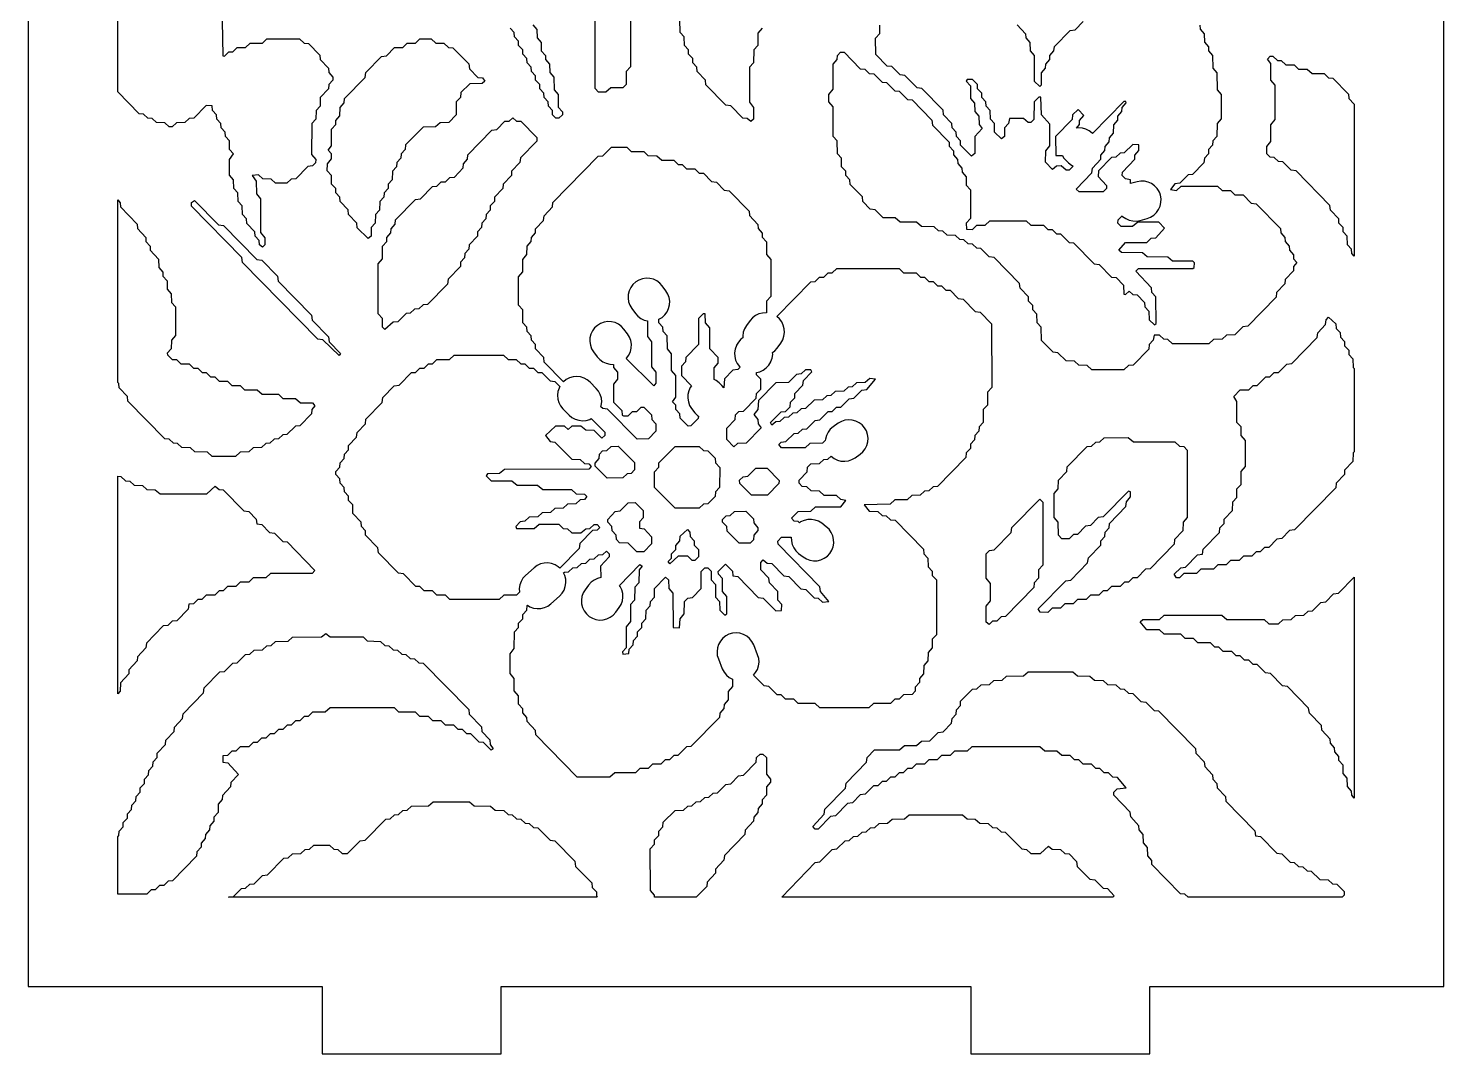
# Model space of a CAD drawing. Header units: millimetres. Extents: x 2 to 65, y 2 to 128.
# Drawn here: x 2 to 65.3, y 2 to 47.9 of the extents above; entities that cross this region are included whole.
import ezdxf

# ---------------------------------------------------------------- set-up
doc = ezdxf.new("R2010")
doc.units = ezdxf.units.MM
doc.layers.add('CUT', color=1, linetype='Continuous')

msp = doc.modelspace()

# ---------------------------------------------------------------- linework, layer by layer
at = {"layer": 'CUT'}
for points in [[(44.134, 2), (52.134, 2), (52.134, 5), (65.2679, 5), (65.2679, 125), (52.134, 125), (52.134, 128), (44.134, 128), (44.134, 125), (23.134, 125), (23.134, 128), (15.134, 128), (15.134, 125), (2, 125), (2, 5), (15.134, 5), (15.134, 2), (23.134, 2), (23.134, 5), (44.134, 5)], [(17.1859, 38.4547), (16.7045, 38.942), (16.6891, 39.1439), (16.3171, 39.5349), (16.2936, 39.7491), (15.9371, 40.1165), (15.9291, 40.307), (15.7471, 40.5042), (15.7391, 40.6948), (15.5571, 40.8919), (15.5491, 41.2763), (15.3646, 41.4867), (15.3672, 41.806), (15.5546, 42.0309), (15.5491, 42.2456), (15.4046, 42.4152), (15.5546, 42.6124), (15.5571, 43.3569), (15.7391, 43.554), (15.7471, 43.7446), (15.9291, 43.9418), (15.9371, 44.3262), (16.1191, 44.5233), (16.1345, 44.7252), (17.0535, 45.6629), (17.0845, 45.8884), (17.7865, 46.6046), (18.0083, 46.6371), (18.3679, 47.0001), (18.7443, 47.0086), (18.9379, 47.194), (19.3143, 47.2024), (19.5079, 47.3878), (20.0074, 47.3906), (20.2145, 47.2024), (20.5774, 47.1967), (20.7845, 47.0086), (20.9824, 46.9923), (21.6843, 46.2761), (21.7153, 46.0506), (22.0905, 45.6678), (22.3009, 45.6431), (22.4117, 45.5037), (22.2873, 45.3881), (21.7344, 45.3824), (21.3353, 44.9833), (21.3118, 44.7691), (21.1298, 44.572), (21.1218, 43.9937), (20.7924, 43.6539), (20.4045, 43.6376), (20.1974, 43.4495), (19.6445, 43.4438), (18.8654, 42.657), (18.8418, 42.4428), (18.6599, 42.2456), (18.6518, 42.0551), (18.4699, 41.8579), (18.4619, 41.6673), (18.2799, 41.4702), (18.2719, 41.0858), (18.0899, 40.8886), (18.0819, 40.698), (17.8999, 40.5009), (17.8919, 40.3103), (17.7099, 40.1132), (17.7019, 39.7287), (17.5199, 39.5316), (17.5119, 39.1471), (17.3299, 38.95), (17.3219, 38.5656)], [(59.3816, 45.8397), (59.9196, 45.837), (60.1132, 45.6515), (60.311, 45.6353), (61.013, 44.919), (61.0285, 44.7172), (61.2679, 44.4655), (61.2679, 37.6685), (61.1556, 37.7901), (61.1476, 37.9807), (60.9656, 38.1778), (60.9576, 38.5623), (60.7756, 38.7594), (60.7676, 38.95), (60.5857, 39.1471), (60.5776, 39.3377), (60.2057, 39.7287), (60.1821, 39.9429), (58.667, 41.4889), (58.4566, 41.5136), (58.073, 41.8929), (57.8866, 41.9013), (57.6931, 42.0867), (57.5066, 42.0952), (57.3558, 42.2489), (57.3558, 42.5814), (57.5432, 42.8063), (57.5458, 43.5508), (57.7332, 43.7756), (57.7332, 45.3197), (57.5458, 45.5446), (57.5432, 46.289), (57.3932, 46.4863), (57.5066, 46.6124), (57.6261, 46.6151), (57.8332, 46.427), (58.0061, 46.4213), (58.2132, 46.2331), (58.5897, 46.2247), (58.7832, 46.0393), (59.1596, 46.0308)], [(17.829, 34.8789), (17.6445, 35.0893), (17.6445, 37.334), (17.829, 37.5443), (17.8371, 38.1226), (18.019, 38.3198), (18.0271, 38.5104), (18.209, 38.7075), (18.2171, 38.8981), (18.399, 39.0952), (18.4145, 39.2971), (19.3064, 40.2072), (19.5283, 40.2397), (20.0664, 40.7888), (20.2643, 40.805), (20.4578, 40.9904), (20.6443, 40.9989), (20.8378, 41.1843), (21.0482, 41.209), (21.4389, 41.6154), (21.447, 41.806), (21.6289, 42.0031), (21.6444, 42.205), (22.7263, 43.309), (22.9482, 43.3415), (23.3077, 43.7045), (23.4942, 43.7129), (23.6593, 43.8582), (23.8244, 43.7129), (24.0108, 43.7045), (24.7242, 42.9804), (24.7242, 42.8192), (23.9952, 42.0754), (23.9717, 41.8612), (23.5997, 41.4702), (23.5917, 41.2796), (23.2197, 40.8886), (23.2117, 40.698), (22.8397, 40.307), (22.8317, 40.1165), (22.6498, 39.9193), (22.6417, 39.7287), (22.4598, 39.5316), (22.4517, 39.341), (22.2698, 39.1439), (22.2617, 38.9533), (22.0798, 38.7561), (22.0717, 38.5656), (21.6998, 38.1746), (21.6917, 37.984), (21.5098, 37.7868), (21.5018, 37.5963), (21.3198, 37.3991), (21.3118, 37.2085), (20.7653, 36.6473), (20.7344, 36.4218), (19.8424, 35.5117), (19.6445, 35.4955), (19.451, 35.3101), (19.2645, 35.3016), (19.071, 35.1162), (18.8845, 35.1077), (18.5124, 34.7362), (18.3146, 34.72), (17.9345, 34.3914), (17.8371, 34.4945)], [(33.9426, 34.0182), (33.8558, 33.9543), (33.7436, 33.8311), (33.6575, 33.6884), (33.649, 33.6706), (33.5924, 33.5139), (33.5675, 33.3491), (33.5752, 33.1827), (33.6152, 33.0209), (33.6861, 32.8701), (33.7849, 32.736), (33.8144, 32.7091), (33.7119, 32.6038), (33.4901, 32.5713), (33.1149, 32.1885), (33.0914, 31.7804), (33.0865, 31.7747), (32.9986, 31.8893), (32.8847, 32.0109), (32.7492, 32.1079), (32.651, 32.1524), (32.654, 32.6813), (32.8385, 32.8917), (32.8385, 33.1342), (32.4666, 33.5252), (32.464, 34.4635), (32.2766, 34.6883), (32.2543, 35.0941), (32.1602, 35.0915), (31.9594, 34.8789), (31.9514, 33.719), (31.3895, 33.1342), (31.3814, 32.9436), (31.1995, 32.7465), (31.194, 32.3378), (31.6408, 31.8701), (31.5881, 31.7967), (31.5194, 31.6449), (31.4816, 31.4826), (31.4761, 31.3161), (31.5033, 31.1517), (31.562, 30.9957), (31.65, 30.8542), (31.7976, 30.6619), (31.9115, 30.5403), (31.9516, 30.5116), (31.944, 30.4121), (31.622, 30.0836), (31.491, 30.0731), (31.1366, 30.4234), (31.1286, 30.614), (30.9466, 30.8111), (30.9386, 31.0017), (30.7967, 31.158), (30.944, 31.3685), (30.944, 32.331), (30.7566, 32.5559), (30.754, 33.3003), (30.5667, 33.5252), (30.5586, 34.1035), (30.3767, 34.3006), (30.3686, 34.4912), (30.1867, 34.6883), (30.1834, 34.8448), (30.1851, 34.8455), (30.3281, 34.9311), (30.4516, 35.043), (30.5508, 35.1768), (30.6221, 35.3274), (30.6626, 35.4891), (30.6708, 35.6555), (30.6464, 35.8203), (30.5903, 35.9772), (30.5046, 36.1202), (30.3403, 36.3418), (30.2285, 36.4653), (30.0946, 36.5645), (29.944, 36.6358), (29.7824, 36.6763), (29.616, 36.6845), (29.4511, 36.6601), (29.2942, 36.604), (29.1513, 36.5183), (29.0278, 36.4065), (28.9285, 36.2726), (28.8573, 36.122), (28.8167, 35.9604), (28.8085, 35.794), (28.833, 35.6291), (28.8891, 35.4722), (28.9747, 35.3293), (29.139, 35.1077), (29.2509, 34.9842), (29.3847, 34.8849), (29.5354, 34.8137), (29.6741, 34.7789), (29.6741, 34.0826), (29.8641, 33.8445), (29.8641, 32.7255), (30.0541, 32.4874), (30.0541, 31.9875), (29.9541, 31.8712), (28.7182, 33.0893), (28.7455, 33.1145), (28.8437, 33.2491), (28.9137, 33.4003), (28.9529, 33.5623), (28.9597, 33.7288), (28.9339, 33.8934), (28.8765, 34.0498), (28.7897, 34.192), (28.6262, 34.4088), (28.5133, 34.5314), (28.3786, 34.6295), (28.2274, 34.6995), (28.0655, 34.7387), (27.899, 34.7455), (27.7344, 34.7197), (27.5779, 34.6623), (27.4357, 34.5755), (27.3132, 34.4626), (27.215, 34.328), (27.145, 34.1768), (27.1058, 34.0148), (27.099, 33.8483), (27.1248, 33.6837), (27.1822, 33.5273), (27.269, 33.385), (27.4325, 33.1683), (27.5454, 33.0457), (27.6801, 32.9476), (27.8313, 32.8775), (27.9932, 32.8384), (28.1539, 32.8318), (28.1596, 32.6978), (28.3441, 32.4874), (28.3415, 32.1682), (28.1541, 31.9433), (28.1596, 31.1469), (28.5241, 30.7672), (28.5397, 30.565), (28.6026, 30.5247), (28.814, 30.5304), (29.0076, 30.7158), (29.194, 30.7242), (29.3875, 30.9097), (29.5206, 30.9097), (29.8541, 30.5733), (29.8695, 30.3715), (30.0515, 30.1743), (30.0515, 29.8418), (29.7221, 29.502), (29.2111, 29.4915), (27.888, 30.8265), (27.6776, 30.8513), (27.595, 30.9304), (27.6126, 30.9864), (27.6306, 31.152), (27.6159, 31.318), (27.5691, 31.4779), (27.4921, 31.6257), (27.3877, 31.7555), (27.1149, 32.0339), (26.9872, 32.1409), (26.841, 32.2209), (26.682, 32.2709), (26.5164, 32.2889), (26.3504, 32.2742), (26.1905, 32.2274), (26.0427, 32.1504), (25.9241, 32.055), (25.0642, 32.9323), (25.0488, 33.1342), (24.6768, 33.5252), (24.6688, 33.7158), (24.4869, 33.9129), (24.4788, 34.1035), (24.2969, 34.3006), (24.2888, 34.4912), (24.1069, 34.6883), (24.0988, 35.2666), (23.9143, 35.477), (23.9143, 36.7524), (24.0988, 36.9628), (24.1043, 37.5278), (24.2888, 37.7382), (24.2969, 38.1226), (24.4788, 38.3198), (24.4869, 38.5104), (24.6688, 38.7075), (24.6768, 38.8981), (25.0333, 39.2655), (25.0568, 39.4797), (25.4288, 39.8707), (25.4442, 40.0725), (27.4762, 42.1458), (27.6741, 42.162), (28.0711, 42.544), (28.7607, 42.5413), (28.9542, 42.3559), (29.5206, 42.3475), (29.6902, 42.1783), (30.0906, 42.1536), (30.3126, 41.9625), (30.8506, 41.9597), (31.0441, 41.7743), (31.2306, 41.7659), (31.4241, 41.5805), (31.8006, 41.572), (31.9941, 41.3866), (32.1805, 41.3781), (32.5401, 41.0152), (32.762, 40.9827), (33.1101, 40.6274), (33.3319, 40.5949), (34.2239, 39.6848), (34.2394, 39.483), (34.6113, 39.0919), (34.6194, 38.9014), (34.8013, 38.7042), (34.8094, 38.5136), (34.9913, 38.3165), (34.9993, 37.7382), (35.1839, 37.5278), (35.1839, 35.8647), (34.9993, 35.6544), (34.9956, 35.1359), (34.9859, 35.1372), (34.8195, 35.1278), (34.6582, 35.0861), (34.5081, 35.0137), (34.375, 34.9135), (34.2641, 34.7892), (34.1007, 34.5654), (34.0161, 34.4218), (33.9612, 34.2645), (33.938, 34.0995)], [(10.9012, 32.0728), (11.0948, 31.8874), (11.4712, 31.879), (11.6648, 31.6935), (12.2312, 31.6851), (12.4531, 31.494), (13.1812, 31.4912), (13.3747, 31.3058), (13.9411, 31.2974), (14.1631, 31.1062), (14.7011, 31.1035), (14.8146, 30.9774), (14.67, 30.8078), (14.662, 30.6173), (14.1426, 30.0836), (13.9447, 30.0674), (13.5612, 29.6881), (13.3747, 29.6796), (13.1812, 29.4942), (12.9947, 29.4858), (12.8012, 29.3004), (12.6147, 29.2919), (12.4212, 29.1065), (12.0448, 29.098), (11.8512, 28.9126), (11.4748, 28.9042), (11.2677, 28.7161), (10.2117, 28.7161), (10.0046, 28.9042), (9.4382, 28.9126), (9.2447, 29.098), (8.8682, 29.1065), (8.6747, 29.2919), (8.4882, 29.3004), (8.2947, 29.4858), (8.1083, 29.4942), (6.4449, 31.1876), (6.4294, 31.3894), (6.0575, 31.7804), (6.0494, 31.971), (6, 32.0246), (6, 40.1829), (6.1123, 40.0613), (6.1203, 39.8707), (6.8648, 39.1032), (6.8803, 38.9014), (7.2522, 38.5104), (7.2603, 38.3198), (7.4422, 38.1226), (7.4503, 37.9321), (7.8222, 37.5411), (7.8302, 37.1566), (8.0122, 36.9595), (8.0202, 36.7689), (8.2022, 36.5718), (8.2102, 36.1873), (8.3922, 35.9902), (8.4002, 35.6057), (8.5822, 35.4086), (8.5848, 34.12), (8.4002, 33.9096), (8.3922, 33.5252), (8.2102, 33.328), (8.2258, 33.2558), (8.4349, 33.0506), (8.6213, 33.0421), (8.8149, 32.8567), (9.1913, 32.8483), (9.3849, 32.6629), (9.5713, 32.6544), (9.7648, 32.469), (9.9513, 32.4605), (10.1448, 32.2751), (10.3313, 32.2667), (10.5248, 32.0813)], [(10.5008, 39.0765), (10.7227, 39.044), (12.2108, 37.5257), (12.4326, 37.4932), (13.1346, 36.7769), (13.1656, 36.5514), (14.6546, 35.0321), (14.6855, 34.8067), (15.4145, 34.0628), (15.4455, 33.8374), (15.9519, 33.3169), (15.8945, 33.2282), (15.1584, 33.9283), (14.9366, 33.9608), (11.5747, 37.3911), (11.5437, 37.6166), (9.2948, 39.9113), (9.2948, 40.0725), (9.4348, 40.1643)], [(32.9094, 21.8416), (33.1339, 21.6128), (33.224, 21.6755), (33.224, 22.4441), (33.0366, 22.669), (33.0285, 23.2473), (32.8466, 23.4444), (32.844, 23.5698), (33.159, 23.8905), (33.4714, 23.5831), (33.4935, 23.3713), (33.7119, 23.3413), (34.63, 22.4045), (34.8519, 22.372), (35.414, 21.8066), (35.6744, 21.8204), (35.6884, 22.0841), (35.5065, 22.2812), (35.4984, 22.6657), (35.1265, 23.0567), (35.1029, 23.2709), (34.7465, 23.6383), (34.7465, 23.9708), (34.8554, 24.0816), (35.034, 23.9391), (35.2319, 23.9229), (35.77, 23.3738), (35.9919, 23.3413), (36.53, 22.7922), (36.7518, 22.7597), (37.1239, 22.3882), (37.3104, 22.3798), (37.5039, 22.1944), (37.7781, 22.2287), (37.4064, 22.669), (37.3829, 22.8831), (35.5139, 24.7902), (35.5039, 24.9269), (35.6709, 25.0966), (36.1025, 25.0966), (36.1082, 24.9357), (36.1464, 24.7735), (36.2155, 24.6219), (36.3128, 24.4866), (36.4347, 24.373), (36.6397, 24.2164), (36.7814, 24.1287), (36.9375, 24.0703), (37.1019, 24.0436), (37.2685, 24.0494), (37.4307, 24.0876), (37.5823, 24.1567), (37.7175, 24.254), (37.8312, 24.3759), (37.9188, 24.5176), (37.9772, 24.6737), (38.004, 24.8381), (37.9982, 25.0047), (37.96, 25.1669), (37.8909, 25.3185), (37.7935, 25.4537), (37.6716, 25.5674), (37.4666, 25.724), (37.3249, 25.8116), (37.1688, 25.87), (37.0044, 25.8968), (36.8379, 25.891), (36.6757, 25.8528), (36.524, 25.7837), (36.4723, 25.7464), (36.4138, 25.8024), (36.2273, 25.8109), (36.1165, 25.9502), (36.4173, 26.257), (36.9837, 26.2654), (37.1908, 26.4536), (38.3137, 26.4593), (38.5381, 26.7374), (38.3173, 26.7802), (38.1237, 26.9656), (37.5708, 26.9713), (37.3637, 27.1594), (36.9873, 27.1679), (36.7937, 27.3533), (36.5959, 27.3695), (36.4565, 27.5155), (36.4565, 27.6541), (36.8129, 28.0215), (36.8364, 28.2357), (36.9759, 28.3817), (37.3637, 28.3979), (37.5573, 28.5833), (37.7437, 28.5918), (37.8853, 28.7274), (37.8855, 28.7272), (38.0173, 28.6252), (38.1665, 28.551), (38.3273, 28.5073), (38.4935, 28.4958), (38.6588, 28.517), (38.8168, 28.57), (38.9614, 28.6527), (39.1834, 28.8106), (39.3091, 28.92), (39.411, 29.0519), (39.4852, 29.201), (39.5289, 29.3618), (39.5404, 29.5281), (39.5192, 29.6934), (39.4663, 29.8513), (39.3835, 29.9959), (39.274, 30.1216), (39.1422, 30.2235), (38.993, 30.2978), (38.8322, 30.3415), (38.666, 30.353), (38.5007, 30.3318), (38.3427, 30.2788), (38.1981, 30.196), (37.9761, 30.0381), (37.8505, 29.9287), (37.7486, 29.7969), (37.6743, 29.6477), (37.6306, 29.4869), (37.626, 29.4208), (37.5004, 29.3004), (36.9339, 29.2919), (36.7268, 29.1038), (35.6709, 29.1038), (35.5465, 29.2459), (35.6573, 29.3588), (35.8677, 29.3835), (36.2273, 29.7465), (36.4138, 29.7549), (36.6073, 29.9403), (36.7937, 29.9488), (37.1658, 30.3203), (37.3877, 30.3528), (37.7473, 30.7158), (37.9337, 30.7242), (38.1273, 30.9097), (38.3137, 30.9181), (38.6858, 31.2896), (38.9076, 31.3221), (39.2558, 31.6773), (39.4776, 31.7098), (39.868, 32.1655), (39.6222, 32.2055), (39.4003, 32.0144), (39.0239, 32.006), (38.8303, 31.8206), (38.6439, 31.8121), (38.4503, 31.6267), (38.0739, 31.6182), (37.8804, 31.4328), (37.6939, 31.4244), (37.5004, 31.239), (37.1239, 31.2305), (36.7404, 30.8513), (36.5539, 30.8428), (36.3604, 30.6574), (36.174, 30.6489), (35.9804, 30.4635), (35.794, 30.4551), (35.6004, 30.2697), (35.414, 30.2612), (35.2353, 30.1187), (35.1739, 30.2264), (35.6459, 30.708), (35.8438, 30.7242), (36.0529, 30.9295), (36.0765, 31.1436), (36.2584, 31.3408), (36.2665, 31.5314), (36.6229, 31.8988), (36.6464, 32.1129), (37.0185, 32.5042), (36.9834, 32.5877), (36.7439, 32.5875), (36.5504, 32.4021), (36.34, 32.3774), (35.9804, 32.0144), (35.414, 32.006), (34.6349, 31.2192), (34.6113, 30.8111), (34.4246, 30.5897), (34.6113, 30.3682), (34.6194, 30.1776), (34.7613, 29.9948), (34.0919, 29.3081), (33.704, 29.2919), (33.539, 29.1466), (33.224, 29.4673), (33.2266, 29.9805), (33.5985, 30.3715), (33.614, 30.5733), (33.7574, 30.7158), (33.9678, 30.7405), (34.533, 31.3172), (34.5565, 31.5314), (34.7385, 31.7285), (34.7385, 32.1649), (34.5565, 32.362), (34.5521, 32.4672), (34.7005, 32.5039), (34.8513, 32.5747), (34.9854, 32.6736), (35.0977, 32.7967), (35.1837, 32.9394), (35.1922, 32.9573), (35.2488, 33.114), (35.2737, 33.2787), (35.2696, 33.3685), (35.3628, 33.4387), (35.4738, 33.563), (35.6371, 33.7868), (35.7217, 33.9304), (35.7766, 34.0877), (35.7999, 34.2527), (35.7904, 34.419), (35.7487, 34.5804), (35.6763, 34.7305), (35.5761, 34.8635), (35.4566, 34.9702), (36.9759, 36.5239), (37.1737, 36.5401), (37.3673, 36.7255), (37.5537, 36.7339), (37.7473, 36.9193), (37.9337, 36.9278), (38.1408, 37.1159), (40.9203, 37.1132), (41.1138, 36.9278), (41.6802, 36.9193), (41.8738, 36.7339), (42.0602, 36.7255), (42.2538, 36.5401), (42.4402, 36.5316), (42.6337, 36.3462), (42.8202, 36.3378), (43.0137, 36.1524), (43.2002, 36.1439), (43.5598, 35.7809), (43.7816, 35.7484), (44.3197, 35.1993), (44.5416, 35.1668), (45.0536, 34.6444), (45.0636, 31.7937), (44.879, 31.5833), (44.871, 31.005), (44.689, 30.8078), (44.681, 30.2295), (44.499, 30.0324), (44.491, 29.8418), (44.309, 29.6447), (44.301, 29.4541), (44.119, 29.257), (44.111, 29.0664), (43.929, 28.8692), (43.9136, 28.6674), (42.6416, 27.3695), (42.4438, 27.3533), (42.2502, 27.1679), (42.0638, 27.1594), (41.8702, 26.974), (41.4938, 26.9656), (41.2867, 26.7774), (40.7338, 26.7717), (40.5267, 26.5836), (39.3695, 26.5435), (39.5938, 26.2654), (39.9703, 26.257), (40.1638, 26.0716), (40.3503, 26.0631), (40.5438, 25.8777), (40.7417, 25.8615), (42.0137, 24.5636), (42.0291, 24.3618), (42.2111, 24.1646), (42.2191, 23.7802), (42.4011, 23.5831), (42.4091, 23.3925), (42.5911, 23.1953), (42.5911, 20.7303), (42.4091, 20.5332), (42.4011, 20.1488), (42.2191, 19.9516), (42.2111, 19.5672), (42.0291, 19.37), (42.0211, 18.9856), (41.8391, 18.7885), (41.8311, 18.5979), (41.6491, 18.4007), (41.6411, 18.2102), (41.5017, 18.0642), (41.1138, 18.048), (40.9203, 17.8626), (40.7338, 17.8541), (40.5403, 17.6687), (39.7838, 17.6602), (39.5767, 17.4721), (37.3808, 17.4721), (37.1737, 17.6602), (36.4173, 17.6687), (36.2238, 17.8541), (35.8473, 17.8626), (35.6538, 18.048), (35.4673, 18.0564), (35.1078, 18.4194), (34.8859, 18.4519), (34.4163, 18.9311), (34.5126, 19.0453), (34.5931, 19.1912), (34.6436, 19.35), (34.6622, 19.5155), (34.6481, 19.6816), (34.6018, 19.8417), (34.4244, 20.2867), (34.3478, 20.4347), (34.2438, 20.5649), (34.1164, 20.6724), (33.9705, 20.7529), (33.8118, 20.8034), (33.6462, 20.8219), (33.4801, 20.8078), (33.32, 20.7615), (33.1721, 20.685), (33.0419, 20.581), (32.9344, 20.4536), (32.8539, 20.3077), (32.8034, 20.1489), (32.7849, 19.9833), (32.799, 19.8173), (32.8452, 19.6572), (33.0227, 19.2121), (33.0993, 19.0641), (33.2032, 18.9339), (33.3306, 18.8265), (33.4765, 18.746), (33.4771, 18.7458), (33.474, 18.4172), (33.2894, 18.2069), (33.2814, 17.8224), (33.0994, 17.6253), (33.0914, 17.4347), (32.9094, 17.2376), (32.894, 17.0357), (31.622, 15.7379), (31.4241, 15.7216), (31.0406, 15.3424), (30.8541, 15.3339), (30.6606, 15.1485), (30.4742, 15.1401), (30.2806, 14.9546), (29.9042, 14.9462), (29.7106, 14.7608), (29.3342, 14.7523), (29.1406, 14.5669), (28.2226, 14.5642), (27.9871, 14.3703), (26.5376, 14.3731), (24.6843, 16.2603), (24.6688, 16.4621), (24.2969, 16.8531), (24.2888, 17.0437), (24.1069, 17.2408), (24.0988, 17.4314), (23.9169, 17.6286), (23.9088, 18.013), (23.7243, 18.2234), (23.7188, 18.7885), (23.5343, 18.9988), (23.5343, 19.8865), (23.7243, 20.1246), (23.7269, 20.869), (23.9088, 21.0661), (23.9169, 21.2567), (24.0988, 21.4539), (24.1069, 21.6445), (24.2888, 21.8416), (24.3043, 22.0434), (24.3147, 22.054), (24.4232, 21.9881), (24.5798, 21.9311), (24.7444, 21.9057), (24.9109, 21.9129), (25.0728, 21.9525), (25.2238, 22.0228), (25.3582, 22.1213), (25.7471, 22.4697), (25.8597, 22.5925), (25.9462, 22.7349), (26.0032, 22.8915), (26.0286, 23.0562), (26.0214, 23.2227), (25.9818, 23.3845), (25.9271, 23.5019), (25.9677, 23.5429), (26.1541, 23.5514), (26.3476, 23.7368), (26.5341, 23.7452), (26.7276, 23.9307), (26.9141, 23.9391), (27.1076, 24.1245), (27.2941, 24.133), (27.4876, 24.3184), (27.6741, 24.3268), (27.8391, 24.4721), (27.9615, 24.3585), (27.9615, 24.2198), (27.5841, 23.8011), (27.5887, 23.2947), (27.4417, 23.2575), (27.2913, 23.1858), (27.1577, 23.0861), (27.0462, 22.9623), (26.8897, 22.75), (26.8044, 22.6068), (26.7488, 22.4497), (26.7248, 22.2848), (26.7335, 22.1184), (26.7744, 21.9569), (26.8461, 21.8065), (26.9458, 21.6729), (27.0696, 21.5614), (27.2127, 21.4762), (27.3698, 21.4205), (27.5347, 21.3965), (27.7011, 21.4052), (27.8626, 21.4462), (28.013, 21.5179), (28.1466, 21.6175), (28.2581, 21.7413), (28.4146, 21.9537), (28.4999, 22.0968), (28.5556, 22.2539), (28.5795, 22.4188), (28.5708, 22.5852), (28.5299, 22.7467), (28.4582, 22.8971), (28.4204, 22.9477), (29.3341, 23.88), (29.4441, 23.8045), (29.2995, 23.635), (29.2915, 23.0567), (29.1095, 22.8595), (29.1015, 22.2812), (28.9195, 22.0841), (28.9141, 21.3252), (28.7241, 21.0871), (28.7215, 20.1488), (28.5551, 19.9753), (28.5746, 19.8678), (28.8485, 19.9027), (28.8567, 20.0936), (29.0387, 20.2907), (29.0467, 20.4813), (29.2287, 20.6784), (29.2367, 20.869), (29.4187, 21.0661), (29.4267, 21.2567), (29.6086, 21.4539), (29.6167, 21.8383), (29.7986, 22.0355), (29.8067, 22.226), (29.9886, 22.4232), (29.9967, 22.8076), (30.4855, 23.3062), (30.6215, 23.1953), (30.6295, 22.8109), (30.814, 22.6005), (30.8196, 21.0659), (31.1145, 21.045), (31.1366, 21.4506), (31.324, 21.6755), (31.3266, 22.226), (31.4775, 22.3798), (31.6879, 22.4045), (32.0786, 22.8109), (32.084, 23.5698), (32.2375, 23.7368), (32.3705, 23.7368), (32.5214, 23.5831), (32.5294, 23.1986), (32.714, 22.9882), (32.7194, 22.4232), (32.9014, 22.226)], [(55.2658, 25.5217), (55.4478, 25.7188), (55.4558, 25.9094), (55.8278, 26.3004), (55.8358, 26.6848), (56.0178, 26.882), (56.0258, 27.2664), (56.2078, 27.4636), (56.2158, 28.0419), (56.4032, 28.2667), (56.4032, 29.4231), (56.2158, 29.648), (56.2078, 30.0324), (56.0258, 30.2295), (56.0232, 31.1678), (55.8832, 31.3896), (56.1767, 31.6851), (56.5531, 31.6935), (56.7466, 31.879), (56.9331, 31.8874), (57.3166, 32.2667), (57.5031, 32.2751), (57.6966, 32.4605), (57.883, 32.469), (58.2551, 32.8405), (58.477, 32.873), (59.6121, 34.0312), (59.6357, 34.2454), (59.9921, 34.6128), (60.0157, 34.827), (60.1245, 34.9379), (60.4431, 34.6444), (60.4585, 34.4426), (60.633, 34.2567), (60.6485, 34.0548), (60.8304, 33.8577), (60.8385, 33.6671), (61.0204, 33.47), (61.0285, 33.2794), (61.2104, 33.0823), (61.2185, 32.6978), (61.2679, 32.6415), (61.2679, 28.9228), (61.2185, 28.8692), (61.2104, 28.4848), (60.8385, 28.0938), (60.8304, 27.9032), (60.4585, 27.5122), (60.4431, 27.3104), (58.6011, 25.4309), (58.3793, 25.3984), (58.0311, 25.0432), (57.8093, 25.0107), (57.4497, 24.6477), (57.2633, 24.6392), (57.0697, 24.4538), (56.8833, 24.4454), (56.6897, 24.26), (56.3133, 24.2515), (56.1197, 24.0661), (55.7433, 24.0577), (55.5498, 23.8723), (55.1733, 23.8638), (54.9798, 23.6784), (54.4134, 23.6699), (54.2198, 23.4845), (53.6534, 23.4761), (53.4598, 23.2907), (53.3268, 23.2907), (53.2233, 23.4413), (53.5167, 23.7368), (53.7272, 23.7615), (54.2653, 24.3106), (54.4837, 24.3406), (54.5133, 24.5636), (55.2423, 25.3075)], [(22.6844, 27.6225), (23.6173, 27.6167), (23.8528, 27.4229), (24.7572, 27.4229), (24.9927, 27.229), (26.2772, 27.229), (26.4843, 27.0409), (26.8607, 27.0324), (26.9716, 26.9195), (26.8607, 26.7802), (26.6743, 26.7717), (26.4807, 26.5863), (26.1043, 26.5779), (25.9107, 26.3924), (25.5343, 26.384), (25.3408, 26.1986), (24.9643, 26.1901), (24.7708, 26.0047), (24.3944, 25.9963), (24.2008, 25.8109), (23.9904, 25.7861), (23.7896, 25.5734), (23.8248, 25.4898), (24.6058, 25.4843), (24.8413, 25.6781), (25.7072, 25.6781), (25.9143, 25.49), (26.1007, 25.4815), (26.2943, 25.2961), (26.6957, 25.2904), (26.9176, 25.4815), (27.1041, 25.49), (27.2976, 25.6754), (27.4307, 25.6754), (27.5415, 25.536), (27.4307, 25.4231), (27.2203, 25.3984), (26.6551, 24.8218), (26.6242, 24.5963), (25.7621, 23.7166), (25.6901, 23.7826), (25.5477, 23.8691), (25.3912, 23.9261), (25.2265, 23.9515), (25.06, 23.9443), (24.8981, 23.9047), (24.7471, 23.8344), (24.6127, 23.7359), (24.2239, 23.3875), (24.1112, 23.2647), (24.0248, 23.1223), (23.9677, 22.9657), (23.9423, 22.801), (23.9494, 22.6384), (23.8208, 22.5152), (23.2544, 22.5068), (23.0473, 22.3186), (20.8378, 22.3214), (20.6443, 22.5068), (20.2679, 22.5152), (20.0743, 22.7006), (19.6979, 22.7091), (19.5043, 22.8945), (19.3179, 22.903), (18.7683, 23.4598), (18.5465, 23.4923), (17.6545, 24.4024), (17.6235, 24.6279), (17.0771, 25.1892), (17.0691, 25.3797), (16.8871, 25.5769), (16.8791, 25.7675), (16.5071, 26.1585), (16.4991, 26.5429), (16.3171, 26.74), (16.3091, 26.9306), (16.1271, 27.1278), (16.1191, 27.3183), (15.9371, 27.5155), (15.9291, 27.7061), (15.7471, 27.9032), (15.7471, 28.0419), (15.9291, 28.239), (15.9371, 28.4296), (16.1191, 28.6267), (16.1271, 28.8173), (16.3091, 29.0145), (16.3171, 29.205), (16.6736, 29.5724), (16.6971, 29.7866), (17.0691, 30.1776), (17.0845, 30.3795), (17.8135, 31.1233), (17.8445, 31.3488), (18.3565, 31.8712), (18.5783, 31.9037), (19.1279, 32.4605), (19.3143, 32.469), (19.5079, 32.6544), (19.6943, 32.6629), (19.8879, 32.8483), (20.0743, 32.8567), (20.2679, 33.0421), (20.8343, 33.0506), (21.0414, 33.2387), (23.2373, 33.2387), (23.4444, 33.0506), (23.8073, 33.0449), (24.0144, 32.8567), (24.2008, 32.8483), (24.3944, 32.6629), (24.5808, 32.6544), (24.7743, 32.469), (24.9608, 32.4605), (25.3204, 32.0975), (25.5422, 32.065), (25.7629, 31.8398), (25.7259, 31.7721), (25.6759, 31.6131), (25.6579, 31.4475), (25.6725, 31.2815), (25.7193, 31.1216), (25.7964, 30.9738), (25.9008, 30.844), (26.1735, 30.5656), (26.3013, 30.4586), (26.4474, 30.3786), (26.6064, 30.3286), (26.772, 30.3106), (26.938, 30.3253), (27.0979, 30.3721), (27.1664, 30.4078), (27.7641, 29.7979), (27.7715, 29.648), (27.6356, 29.5371), (27.2941, 29.8735), (26.9176, 29.8819), (26.6957, 30.0731), (26.2943, 30.0674), (26.1292, 29.9221), (25.9641, 30.0674), (25.5627, 30.0731), (25.1197, 29.6447), (25.3204, 29.3835), (25.5422, 29.351), (26.2943, 28.5918), (26.6707, 28.5833), (26.8643, 28.3979), (27.0622, 28.3817), (27.1641, 28.2633), (27.0507, 28.1372), (23.2828, 28.1345), (23.0608, 27.9433), (22.5228, 27.9406), (22.4597, 27.8515)], [(29.1041, 28.1103), (28.9506, 27.9433), (28.7642, 27.9349), (28.5707, 27.7495), (27.8812, 27.7467), (27.3442, 28.2797), (27.3342, 28.4164), (27.5187, 28.6267), (27.5268, 28.8173), (27.6662, 28.9633), (27.864, 28.9795), (28.0576, 29.1649), (28.3671, 29.1676), (29.0941, 28.4409)], [(32.704, 28.6347), (32.7194, 28.4329), (32.904, 28.2225), (32.9014, 27.3216), (32.7194, 27.1245), (32.704, 26.9226), (32.382, 26.5941), (32.1841, 26.5779), (31.9905, 26.3924), (30.9075, 26.3924), (29.9967, 27.3216), (29.9941, 28.0286), (30.1786, 28.239), (30.1867, 28.4296), (30.9075, 29.1649), (31.9905, 29.1649), (32.1841, 28.9795), (32.382, 28.9633)], [(50.128, 25.1372), (50.136, 25.3278), (50.318, 25.525), (50.326, 25.7155), (51.0624, 26.4707), (51.086, 26.6848), (51.2734, 26.9097), (51.2677, 27.1249), (51.1833, 27.1594), (50.0514, 26.0125), (49.8295, 25.98), (49.4814, 25.6248), (49.2596, 25.5923), (48.9, 25.2293), (48.7135, 25.2208), (48.52, 25.0354), (48.1969, 25.0354), (48.0461, 25.1892), (48.038, 25.7675), (47.8535, 25.9778), (47.8535, 27.0593), (48.038, 27.2697), (48.0461, 27.6541), (48.418, 28.0451), (48.4335, 28.247), (49.3254, 29.1571), (49.5233, 29.1734), (49.7169, 29.3588), (49.9033, 29.3672), (50.0969, 29.5526), (51.1664, 29.5554), (51.4019, 29.3615), (53.2563, 29.3615), (53.4634, 29.1734), (53.6498, 29.1649), (53.8033, 28.9979), (53.8033, 25.9778), (53.6187, 25.7675), (53.6107, 25.383), (53.2387, 24.992), (53.2233, 24.7902), (52.1413, 23.6862), (51.9434, 23.6699), (51.5599, 23.2907), (51.3735, 23.2822), (51.1799, 23.0968), (50.9935, 23.0884), (50.7999, 22.903), (50.4235, 22.8945), (50.2299, 22.7091), (50.0435, 22.7006), (49.85, 22.5152), (49.4735, 22.5068), (49.28, 22.3214), (48.9035, 22.3129), (48.71, 22.1275), (48.3336, 22.1191), (48.14, 21.9336), (47.7636, 21.9252), (47.57, 21.7398), (47.2355, 21.7476), (47.1435, 21.8904), (48.3755, 23.1474), (48.5973, 23.1799), (49.3525, 23.9505), (49.3834, 24.1759), (49.938, 24.7495), (49.946, 24.9401)], [(34.5174, 28.1956), (35.0304, 28.1956), (35.5639, 27.6409), (35.5539, 27.5042), (35.0419, 26.9818), (34.3274, 26.974), (33.804, 27.5042), (33.7965, 27.6541), (33.9474, 27.8079), (34.1578, 27.8326)], [(9.9548, 22.5068), (9.7613, 22.3214), (9.5748, 22.3129), (9.3813, 22.1275), (9.1743, 22.1053), (9.1448, 21.8822), (8.6328, 21.3598), (8.4349, 21.3436), (8.2413, 21.1582), (8.0309, 21.1335), (7.2758, 20.363), (7.2522, 20.1488), (6.8803, 19.7578), (6.8722, 19.5672), (6.5003, 19.1762), (6.4923, 18.9856), (6.1203, 18.5946), (6.1123, 18.2102), (6, 18.0885), (6, 27.8245), (6.1378, 27.8106), (6.345, 27.6225), (6.5314, 27.614), (6.7249, 27.4286), (7.1014, 27.4202), (7.2949, 27.2347), (7.6714, 27.2263), (7.8933, 27.0352), (9.9762, 27.0352), (10.3597, 27.38), (10.5248, 27.2347), (10.7113, 27.2263), (11.6408, 26.2817), (11.8627, 26.2492), (12.1921, 25.9094), (12.2142, 25.6977), (12.4326, 25.6676), (12.7808, 25.3124), (13.0026, 25.2799), (13.3747, 24.9084), (13.5726, 24.8922), (14.8146, 23.6107), (14.6876, 23.4818), (12.8331, 23.4818), (12.6112, 23.2907), (12.0448, 23.2822), (11.8512, 23.0968), (11.4748, 23.0884), (11.2812, 22.903), (10.9048, 22.8945), (10.7113, 22.7091), (10.5248, 22.7006), (10.3313, 22.5152)], [(28.2361, 26.2492), (28.458, 26.2817), (28.8176, 26.6447), (29.1271, 26.6474), (29.4815, 26.2971), (29.4815, 25.9646), (29.3151, 25.7911), (29.3136, 25.5038), (29.5321, 25.4738), (29.8641, 25.1207), (29.8615, 24.8014), (29.5071, 24.4511), (29.1976, 24.4538), (28.814, 24.8331), (28.4261, 24.8493), (28.2867, 24.9953), (28.2787, 25.1859), (28.0967, 25.383), (28.0887, 25.5736), (27.9067, 25.7707), (27.9041, 25.8962)], [(44.967, 24.5122), (45.1774, 24.537), (45.9326, 25.3075), (45.9635, 25.5329), (47.2185, 26.7984), (47.3435, 26.6716), (47.3435, 23.8454), (47.1589, 23.635), (47.1535, 23.2638), (46.9689, 23.0534), (46.9535, 22.8516), (45.6815, 21.5537), (45.4837, 21.5375), (45.2901, 21.3521), (45.1037, 21.3436), (44.9521, 21.2011), (44.8236, 21.3007), (44.8136, 22.0189), (45.0036, 22.257), (45.0036, 23.0257), (44.8136, 23.2638), (44.8162, 24.3585)], [(34.4139, 24.984), (34.2705, 24.8416), (33.771, 24.8388), (33.234, 25.3717), (33.2185, 25.5736), (33.0366, 25.7707), (33.034, 25.8962), (33.1874, 26.0631), (33.3739, 26.0716), (33.5674, 26.257), (34.0669, 26.2597), (34.4139, 25.9207), (34.4239, 25.7465), (34.6113, 25.5217), (34.6139, 25.3962), (34.4294, 25.1859)], [(30.7566, 24.3585), (30.9386, 24.5556), (30.944, 24.733), (31.1286, 24.9434), (31.144, 25.1452), (31.4626, 25.4387), (31.5714, 25.3278), (31.5795, 25.1372), (31.7614, 24.9401), (31.7695, 24.7495), (31.9514, 24.5524), (31.9514, 24.2198), (31.8006, 24.0661), (31.681, 24.0634), (31.4739, 24.2515), (31.0441, 24.2515), (30.6755, 23.9151), (30.6067, 24.0116), (30.7486, 24.1679)], [(53.7067, 20.5766), (53.5132, 20.762), (52.7703, 20.7677), (52.5632, 20.9559), (51.9968, 20.9643), (51.7034, 21.3088), (51.8204, 21.4132), (52.5632, 21.4189), (52.7703, 21.6071), (55.3462, 21.6071), (55.5817, 21.4132), (57.2462, 21.4132), (57.4533, 21.2251), (57.883, 21.2251), (58.0766, 21.4105), (58.453, 21.4189), (58.6466, 21.6043), (59.023, 21.6128), (59.2166, 21.7982), (59.403, 21.8066), (59.7751, 22.1781), (59.9969, 22.2106), (60.3451, 22.5659), (60.5669, 22.5984), (61.2679, 23.3136), (61.2679, 13.4359), (61.1556, 13.5575), (61.1476, 13.7481), (60.9656, 13.9452), (60.9576, 14.3297), (60.7756, 14.5268), (60.7676, 14.9112), (60.5857, 15.1084), (60.5776, 15.299), (60.3957, 15.4961), (60.3876, 15.6867), (60.2057, 15.8838), (60.1976, 16.0744), (59.8257, 16.4654), (59.8021, 16.6796), (59.2631, 17.2296), (59.2321, 17.455), (58.287, 18.4194), (58.0652, 18.4519), (57.527, 19.001), (57.3052, 19.0335), (56.9331, 19.405), (56.7466, 19.4135), (56.5531, 19.5989), (56.3667, 19.6073), (56.1731, 19.7927), (55.9867, 19.8012), (55.7931, 19.9866), (55.4167, 19.995), (55.2231, 20.1804), (55.0367, 20.1889), (54.8432, 20.3743), (54.2767, 20.3828), (54.0832, 20.5682)], [(11.9046, 19.868), (12.0981, 20.0534), (12.4746, 20.0619), (12.6681, 20.2473), (12.8545, 20.2557), (13.0481, 20.4412), (13.6145, 20.4496), (13.8081, 20.635), (15.1061, 20.6377), (15.2996, 20.7887), (15.493, 20.6377), (16.9675, 20.6377), (17.1506, 20.4659), (17.741, 20.4412), (17.9346, 20.2557), (18.121, 20.2473), (18.3146, 20.0619), (18.501, 20.0534), (18.6945, 19.868), (18.881, 19.8596), (19.0745, 19.6742), (19.261, 19.6657), (19.4545, 19.4803), (19.6524, 19.4641), (21.6843, 17.3908), (21.6998, 17.1889), (22.2543, 16.6153), (22.2698, 16.4135), (22.6343, 16.0337), (22.6498, 15.8319), (22.7843, 15.6379), (22.6958, 15.5791), (22.3542, 15.9155), (22.1563, 15.9317), (21.7842, 16.3032), (21.5978, 16.3117), (21.4043, 16.4971), (21.2178, 16.5055), (21.0243, 16.6909), (20.6478, 16.6994), (20.4543, 16.8848), (20.0779, 16.8933), (19.8843, 17.0787), (19.5079, 17.0871), (19.3143, 17.2725), (18.5579, 17.281), (18.3644, 17.4664), (15.493, 17.4721), (15.2711, 17.281), (14.7047, 17.2725), (14.5111, 17.0871), (14.3247, 17.0787), (14.1311, 16.8933), (13.9447, 16.8848), (13.7512, 16.6994), (13.5647, 16.6909), (13.3712, 16.5055), (13.1847, 16.4971), (12.9912, 16.3117), (12.8047, 16.3032), (12.6112, 16.1178), (12.4247, 16.1094), (12.2312, 15.924), (12.0448, 15.9155), (11.8512, 15.7301), (11.4748, 15.7216), (11.2812, 15.5362), (11.0948, 15.5278), (10.9012, 15.3424), (10.6942, 15.3201), (10.6942, 15.0353), (10.9127, 15.0053), (11.3921, 14.486), (11.0601, 14.1358), (11.0447, 13.9339), (10.6802, 13.5542), (10.6721, 13.3636), (10.4902, 13.1665), (10.4821, 12.782), (10.3002, 12.5849), (10.2921, 12.3943), (10.1102, 12.1972), (10.1021, 12.0066), (9.9202, 11.8095), (9.9121, 11.6189), (9.7302, 11.4217), (9.7221, 11.2312), (9.5402, 11.034), (9.5247, 10.8322), (8.4428, 9.7282), (8.2449, 9.7119), (8.0513, 9.5265), (7.8649, 9.5181), (7.6714, 9.3327), (7.4849, 9.3242), (7.2914, 9.1388), (6, 9.1361), (6, 11.7073), (6.0494, 11.7608), (6.0575, 11.9514), (6.2394, 12.1485), (6.2475, 12.3391), (6.4294, 12.5363), (6.4375, 12.7268), (6.6194, 12.924), (6.6274, 13.1146), (6.8094, 13.3117), (6.8174, 13.5023), (6.9994, 13.6994), (7.0074, 13.89), (7.1894, 14.0872), (7.1974, 14.2777), (7.3794, 14.4749), (7.3874, 14.6655), (7.5694, 14.8626), (7.5774, 15.0532), (7.7594, 15.2503), (7.7674, 15.4409), (8.1394, 15.8319), (8.1474, 16.0225), (8.5193, 16.4135), (8.5274, 16.6041), (8.8993, 16.9951), (8.9148, 17.1969), (9.8338, 18.1346), (9.8647, 18.3601), (10.5667, 19.0764), (10.7646, 19.0926), (11.1367, 19.4641), (11.3346, 19.4803), (11.7067, 19.8518)], [(43.3937, 15.5278), (43.2002, 15.3424), (42.8237, 15.3339), (42.6302, 15.1485), (42.2538, 15.1401), (42.0602, 14.9546), (41.6838, 14.9462), (41.4902, 14.7608), (41.3038, 14.7523), (41.1102, 14.5669), (40.9238, 14.5585), (40.7303, 14.3731), (40.5438, 14.3646), (40.3503, 14.1792), (40.1638, 14.1707), (39.9703, 13.9853), (39.7838, 13.9769), (39.4117, 13.6054), (39.1899, 13.5729), (38.8418, 13.2177), (38.6199, 13.1852), (38.0818, 12.6361), (37.8599, 12.6036), (37.3104, 12.0467), (37.1773, 12.0467), (37.0665, 12.1596), (37.5729, 12.7065), (37.6038, 12.932), (38.5228, 13.8697), (38.5538, 14.0951), (39.4728, 15.0328), (39.4964, 15.247), (39.8258, 15.5869), (40.9452, 15.5974), (41.1672, 15.7885), (41.7052, 15.7912), (41.9271, 15.9823), (42.3036, 15.9908), (42.6757, 16.3623), (42.8975, 16.3948), (43.2727, 16.7776), (43.2962, 16.9918), (43.4782, 17.1889), (43.4862, 17.3795), (43.6682, 17.5767), (43.6762, 17.7672), (44.2071, 18.3087), (44.3935, 18.3171), (44.587, 18.5025), (44.9635, 18.511), (45.157, 18.6964), (45.5335, 18.7049), (45.727, 18.8903), (46.4834, 18.8987), (46.6905, 19.0869), (48.6964, 19.0869), (48.9035, 18.8987), (49.4564, 18.893), (49.6635, 18.7049), (50.0399, 18.6964), (50.2335, 18.511), (50.6099, 18.5025), (50.8035, 18.3171), (50.9899, 18.3087), (51.1835, 18.1233), (51.3699, 18.1148), (51.7295, 17.7518), (51.9513, 17.7193), (52.3234, 17.3478), (52.5213, 17.3316), (54.1733, 15.646), (54.1887, 15.4442), (54.5607, 15.0532), (54.5842, 14.839), (54.9406, 14.4716), (54.9487, 14.281), (55.1306, 14.0839), (55.1387, 13.8933), (55.5106, 13.5023), (55.5342, 13.2881), (56.8332, 11.9627), (56.8627, 11.7397), (57.0812, 11.7096), (57.8093, 10.9667), (58.0311, 10.9342), (58.4032, 10.5627), (58.5897, 10.5542), (58.7832, 10.3688), (58.9697, 10.3604), (59.1632, 10.175), (59.3496, 10.1665), (59.7332, 9.7872), (60.1096, 9.7788), (60.3032, 9.5934), (60.4896, 9.5849), (60.823, 9.2486), (60.823, 9.0874), (60.735, 9), (53.8393, 9), (53.7032, 9.1304), (53.5053, 9.1466), (52.2259, 10.4557), (52.2179, 10.6463), (52.0359, 10.8434), (52.0279, 11.2279), (51.8459, 11.425), (51.8379, 11.8095), (51.656, 12.0066), (51.6479, 12.1972), (51.276, 12.5882), (51.2524, 12.8024), (50.516, 13.5575), (50.516, 13.6961), (50.6668, 13.8499), (51.0777, 13.8927), (50.6873, 14.3483), (50.4768, 14.3731), (50.2833, 14.5585), (50.0969, 14.5669), (49.9033, 14.7523), (49.7169, 14.7608), (49.5233, 14.9462), (49.1469, 14.9546), (48.9533, 15.1401), (48.7669, 15.1485), (48.5734, 15.3339), (48.1969, 15.3424), (47.975, 15.5335), (47.4369, 15.5362), (47.215, 15.7274), (44.1821, 15.7274), (43.9602, 15.5362)], [(34.8094, 13.3603), (34.8013, 13.1698), (34.6194, 12.9726), (34.6113, 12.782), (34.4294, 12.5849), (34.4213, 12.3943), (34.0494, 12.0033), (34.0339, 11.8015), (33.1149, 10.8638), (33.0914, 10.6496), (32.7194, 10.2586), (32.7114, 10.068), (32.3394, 9.677), (32.324, 9.4751), (31.8567, 9), (29.9959, 9), (29.9886, 9.0954), (29.8067, 9.2925), (29.8041, 11.1627), (29.9886, 11.3731), (29.9967, 11.5637), (30.1786, 11.7608), (30.1867, 11.9514), (30.3686, 12.1485), (30.3841, 12.3504), (30.9075, 12.8806), (31.2839, 12.889), (31.4775, 13.0744), (31.6639, 13.0829), (31.8575, 13.2683), (32.0439, 13.2767), (32.2375, 13.4622), (32.4239, 13.4706), (32.6174, 13.656), (32.8039, 13.6645), (33.176, 14.036), (33.3978, 14.0685), (33.746, 14.4237), (33.9678, 14.4562), (34.533, 15.0328), (34.5565, 15.247), (34.7074, 15.4008), (34.8405, 15.4008), (34.9913, 15.247), (34.9939, 14.5026), (35.1813, 14.2777), (35.1813, 14.1391), (34.9993, 13.9419), (34.9913, 13.5575)], [(22.6673, 13.0772), (22.8744, 12.889), (23.2508, 12.8806), (23.4444, 12.6952), (23.6308, 12.6867), (23.8244, 12.5013), (24.0108, 12.4928), (24.2044, 12.3074), (24.3908, 12.299), (24.5843, 12.1136), (24.7708, 12.1051), (25.3204, 11.5483), (25.5422, 11.5158), (26.4342, 10.6056), (26.4651, 10.3802), (27.1942, 9.6363), (27.2096, 9.4345), (27.3916, 9.2373), (27.3996, 9.0468), (27.432, 9), (10.9555, 9), (10.9582, 9.0034), (11.1686, 9.0281), (11.5281, 9.3911), (11.7146, 9.3995), (11.9081, 9.5849), (12.0946, 9.5934), (12.4667, 9.9649), (12.6885, 9.9974), (13.4281, 10.7481), (13.6145, 10.7566), (13.8081, 10.942), (14.1845, 10.9504), (14.378, 11.1358), (14.5645, 11.1443), (14.758, 11.3297), (15.4611, 11.3297), (15.6546, 11.1443), (15.8411, 11.1358), (16.0346, 10.9504), (16.2744, 10.9504), (16.8365, 11.5158), (17.0584, 11.5483), (17.9765, 12.4851), (18.1744, 12.5013), (18.3679, 12.6867), (18.5544, 12.6952), (18.7479, 12.8806), (18.9343, 12.889), (19.1279, 13.0744), (19.8843, 13.0829), (20.0914, 13.271), (21.7173, 13.271), (21.9244, 13.0829)], [(48.3336, 10.9504), (48.52, 10.942), (48.8608, 10.5944), (48.8844, 10.3802), (49.4496, 9.8035), (49.6714, 9.771), (50.0435, 9.3995), (50.2414, 9.3833), (50.5308, 9.0579), (50.474, 9), (35.6774, 9), (37.1658, 10.5465), (37.3877, 10.579), (37.9258, 11.1281), (38.1477, 11.1606), (38.5072, 11.5235), (38.6937, 11.532), (38.8872, 11.7174), (39.0737, 11.7259), (39.2672, 11.9113), (39.4537, 11.9197), (39.6472, 12.1051), (39.8336, 12.1136), (40.0272, 12.299), (40.4036, 12.3074), (40.6107, 12.4956), (41.1636, 12.5013), (41.3707, 12.6894), (43.7566, 12.6894), (43.9637, 12.5013), (44.3266, 12.4956), (44.5337, 12.3074), (44.9101, 12.299), (45.1037, 12.1136), (45.2901, 12.1051), (45.4837, 11.9197), (45.6701, 11.9113), (46.4097, 11.1606), (46.6201, 11.1358), (46.8136, 10.9504), (47.2434, 10.9504), (47.5985, 11.2895), (47.7636, 11.1443), (48.14, 11.1358)]]:
    msp.add_lwpolyline(points, close=True, dxfattribs=at)
for points in [[(10.6721, 48.2034), (10.6944, 46.6345), (10.7648, 46.6209), (10.9582, 46.8063), (11.1446, 46.8147), (11.3381, 47.0001), (11.7146, 47.0086), (11.9217, 47.1967), (12.4746, 47.2024), (12.6681, 47.3878), (14.1176, 47.3906), (14.3247, 47.2024), (14.5226, 47.1862), (15.0346, 46.6638), (15.05, 46.4619), (15.4145, 46.0822), (15.43, 45.8804), (15.6119, 45.6832), (15.6119, 45.5446), (15.43, 45.3474), (15.422, 45.1568), (15.05, 44.7658), (15.042, 44.3814), (14.86, 44.1843), (14.852, 43.7998), (14.67, 43.6027), (14.6646, 42.2247), (14.852, 41.9999), (14.8446, 41.8499), (14.7011, 41.7075), (14.4907, 41.6827), (13.9526, 41.1337), (13.7547, 41.1174), (13.5612, 40.932), (13.0481, 40.932), (12.8545, 41.1174), (12.4781, 41.1259), (12.2846, 41.3113), (12.0104, 41.2769), (12.1921, 41.0306), (12.2001, 40.4523), (12.3847, 40.2419), (12.3847, 38.7352), (12.5746, 38.4971), (12.572, 38.1778), (12.4632, 38.067), (12.3273, 38.1778), (12.3192, 38.3684), (12.1373, 38.5656), (12.1292, 38.7561), (11.7647, 39.1359), (11.7492, 39.3377), (11.5673, 39.5349), (11.5592, 39.9193), (11.3773, 40.1165), (11.3692, 40.5009), (11.1873, 40.698), (11.1793, 41.0825), (10.9947, 41.2929), (10.9947, 41.9866), (11.1793, 42.2456), (10.9973, 42.4428), (10.9893, 42.8272), (10.8073, 43.0244), (10.7993, 43.2149), (10.6173, 43.4121), (10.6093, 43.6027), (10.4273, 43.7998), (10.4193, 43.9904), (10.2373, 44.1875), (10.2152, 44.3993), (9.9548, 44.4131), (9.3927, 43.8477), (9.1949, 43.8315), (9.0013, 43.6461), (8.6249, 43.6376), (8.4313, 43.4522), (8.2982, 43.4522), (8.1047, 43.6376), (7.7283, 43.6461), (7.5347, 43.8315), (7.3483, 43.8399), (7.1547, 44.0254), (6.9569, 44.0416), (6, 45.0207), (6, 50.6952)], [(28.9141, 48.4215), (28.9141, 46.1394), (28.7296, 45.929), (28.7215, 45.3507), (28.5707, 45.197), (28.0326, 45.1942), (27.8107, 45.0031), (27.4876, 45.0031), (27.3342, 45.1701), (27.3342, 49.5472)], [(34.8013, 47.8709), (34.6139, 47.646), (34.6113, 47.0955), (34.4294, 46.8983), (34.4213, 46.32), (34.2394, 46.1229), (34.2339, 44.5511), (34.4213, 44.3262), (34.4213, 43.7998), (34.2989, 43.6862), (34.1338, 43.8315), (33.936, 43.8477), (33.3978, 44.3968), (33.176, 44.4293), (32.284, 45.3394), (32.2686, 45.5413), (31.8966, 45.9323), (31.8886, 46.1229), (31.7066, 46.32), (31.6986, 46.5106), (31.5166, 46.7077), (31.5086, 46.8983), (31.3266, 47.0955), (31.3186, 47.4799), (31.1366, 47.677), (31.1286, 48.2553)], [(46.209, 48.0128), (46.5809, 47.6218), (46.589, 47.4313), (46.7709, 47.2341), (46.779, 46.8497), (46.9635, 46.6393), (46.9689, 45.4926), (47.2181, 45.2588), (47.2835, 45.3266), (47.2861, 45.8771), (47.4681, 46.0742), (47.4761, 46.2648), (47.658, 46.4619), (47.6661, 46.6525), (47.848, 46.8497), (47.8635, 47.0515), (48.5655, 47.7678), (48.7873, 47.8003), (49.1469, 48.1633)], [(24.5497, 48.0128), (24.7316, 47.8157), (24.7397, 47.4313), (24.9216, 47.2341), (24.9297, 46.8497), (25.1116, 46.6525), (25.1197, 46.4619), (25.3016, 46.2648), (25.3097, 45.8804), (25.4916, 45.6832), (25.4997, 45.1049), (25.6816, 44.9078), (25.6897, 44.3295), (25.8742, 44.1191), (25.8716, 43.9937), (25.7208, 43.8399), (25.5877, 43.8399), (25.4368, 43.9937), (25.4288, 44.1843), (25.2468, 44.3814), (25.2388, 44.572), (25.0568, 44.7691), (25.0488, 44.9597), (24.8668, 45.1568), (24.8588, 45.3474), (24.6768, 45.5446), (24.6688, 45.7351), (24.4869, 45.9323), (24.4788, 46.1229), (24.2969, 46.32), (24.2888, 46.5106), (24.1069, 46.7077), (24.0988, 46.8983), (23.9169, 47.0955), (23.9088, 47.286), (23.7269, 47.4832), (23.7188, 47.6738), (23.5369, 47.8709)], [(54.3707, 48.0096), (54.3787, 47.819), (54.5607, 47.6218), (54.5687, 47.2374), (54.7506, 47.0402), (54.7587, 46.8497), (54.9406, 46.6525), (54.9487, 46.0742), (55.1332, 45.8639), (55.1387, 45.1049), (55.3232, 44.8945), (55.3232, 43.813), (55.1387, 43.6027), (55.1306, 43.0244), (54.9487, 42.8272), (54.9406, 42.6366), (54.7587, 42.4395), (54.7506, 42.2489), (54.5687, 42.0518), (54.5532, 41.8499), (54.0413, 41.3275), (53.8434, 41.3113), (53.4713, 40.9398), (53.2494, 40.9073), (53.049, 40.6455), (53.3232, 40.6112), (53.5303, 40.7993), (55.1562, 40.7993), (55.3633, 40.6112), (55.7398, 40.6027), (55.9333, 40.4173), (56.3097, 40.4088), (56.6693, 40.0459), (56.8912, 40.0134), (57.9731, 38.9094), (57.9886, 38.7075), (58.1705, 38.5104), (58.1786, 38.3198), (58.3605, 38.1226), (58.3686, 37.9321), (58.5505, 37.7349), (58.5586, 37.5443), (58.7005, 37.388), (58.5586, 37.2053), (58.5505, 37.0147), (58.1786, 36.6237), (58.1705, 36.4331), (57.7986, 36.0421), (57.7831, 35.8402), (56.5112, 34.5424), (56.2893, 34.5099), (55.9298, 34.1469), (55.5533, 34.1384), (55.3598, 33.953), (54.9833, 33.9446), (54.7762, 33.7564), (53.1503, 33.7564), (52.9432, 33.9446), (52.7568, 33.953), (52.5632, 34.1384), (52.3237, 34.1386), (52.2807, 33.9129), (52.0988, 33.7158), (52.0833, 33.5139), (51.3813, 32.7976), (51.1835, 32.7814), (50.9764, 32.5933), (49.5404, 32.5933), (49.3333, 32.7814), (48.9569, 32.7899), (48.7634, 32.9753), (48.3869, 32.9837), (48.0273, 33.3467), (47.8055, 33.3792), (47.2935, 33.9016), (47.2781, 34.4912), (47.0961, 34.6883), (47.0881, 35.0728), (46.9061, 35.2699), (46.8981, 35.4605), (46.7161, 35.6577), (46.7081, 35.8482), (46.3361, 36.2392), (46.3126, 36.4534), (45.1774, 37.6117), (44.9556, 37.6442), (44.5835, 38.0157), (44.397, 38.0241), (44.2035, 38.2095), (44.0171, 38.218), (43.8235, 38.4034), (43.6371, 38.4118), (43.4435, 38.5972), (43.0671, 38.6057), (42.8735, 38.7911), (42.6871, 38.7996), (42.4936, 38.985), (41.9271, 38.9934), (41.7052, 39.1845), (40.9772, 39.1873), (40.7552, 39.3784), (40.2172, 39.3811), (39.8576, 39.7441), (39.6358, 39.7766), (39.3064, 40.1165), (39.2828, 40.3306), (38.7438, 40.8806), (38.7283, 41.0825), (38.5464, 41.2796), (38.5383, 41.4702), (38.3564, 41.6673), (38.3484, 42.0518), (38.1664, 42.2489), (38.1584, 42.8272), (37.9764, 43.0244), (37.9738, 44.3504), (37.7864, 44.5753), (37.7838, 44.8945), (37.9738, 45.1326), (37.9764, 46.2648), (38.1584, 46.4619), (38.1664, 46.6525), (38.3058, 46.7985), (38.4618, 46.7985), (39.1899, 46.0555), (39.3867, 46.0335), (39.5938, 45.8454), (39.7917, 45.8292), (40.1638, 45.4577), (40.3617, 45.4415), (40.7338, 45.07), (40.9317, 45.0537), (41.3038, 44.6822), (41.5017, 44.666), (42.3937, 43.7559), (42.4246, 43.5304), (43.161, 42.7753), (43.1691, 42.5847), (43.351, 42.3876), (43.3591, 42.197), (43.541, 41.9999), (43.5491, 41.8093), (43.731, 41.6121), (43.7391, 41.4216), (43.921, 41.2244), (43.929, 40.84), (44.111, 40.6428), (44.1136, 39.3542), (43.929, 39.1439), (43.9431, 38.8802), (44.2035, 38.8664), (44.397, 39.0518), (44.7735, 39.0603), (44.9806, 39.2484), (46.6065, 39.2484), (46.8136, 39.0603), (47.38, 39.0518), (47.5736, 38.8664), (47.76, 38.858), (47.9536, 38.6725), (48.14, 38.6641), (48.5236, 38.2848), (48.7214, 38.2686), (49.6396, 37.3318), (49.8614, 37.2993), (50.4235, 36.7339), (50.6214, 36.7177), (50.9508, 36.3779), (50.9731, 35.9721), (51.0435, 35.9586), (51.2084, 36.1038), (51.3735, 35.9585), (51.5713, 35.9423), (51.9007, 35.6024), (51.9088, 35.4119), (52.0907, 35.2147), (52.0988, 34.8303), (52.3479, 34.5964), (52.4133, 34.6642), (52.4079, 35.8482), (52.2259, 36.0454), (52.2024, 36.2596), (51.506, 37.0003), (51.6304, 37.1159), (54.0548, 37.1159), (54.1177, 37.1563), (54.1233, 37.3714), (54.0548, 37.4398), (53.1503, 37.4398), (52.9432, 37.6279), (52.0104, 37.6337), (51.8033, 37.8218), (50.8704, 37.8275), (50.746, 37.9432), (51.0468, 38.2764), (51.9932, 38.2848), (52.1868, 38.4702), (52.3972, 38.495), (52.7926, 38.9257), (52.5348, 39.1845), (51.5918, 39.1845), (51.3563, 38.9907), (50.8568, 38.9934), (50.706, 39.1471), (50.7134, 39.2971), (50.8889, 39.4762), (50.917, 39.4466), (51.0531, 39.3504), (51.2053, 39.2827), (51.3678, 39.2459), (51.5344, 39.2415), (51.6986, 39.2697), (52.0099, 39.3553), (52.1655, 39.4151), (52.3064, 39.504), (52.4273, 39.6187), (52.5235, 39.7548), (52.5912, 39.907), (52.628, 40.0695), (52.6324, 40.2361), (52.6041, 40.4003), (52.588, 40.4423), (52.598, 40.4525), (52.5628, 40.536), (52.552, 40.536), (52.5444, 40.5559), (52.4555, 40.6968), (52.3408, 40.8176), (52.2047, 40.9138), (52.0525, 40.9816), (51.89, 41.0184), (51.7234, 41.0227), (51.5592, 40.9945), (51.2749, 40.9163), (51.2678, 41.0828), (51.0468, 41.1259), (50.896, 41.2796), (50.9034, 41.4295), (51.4579, 42.0031), (51.466, 42.1937), (51.6479, 42.3909), (51.6338, 42.6545), (51.3735, 42.6683), (50.9899, 42.2891), (50.8035, 42.2806), (50.6099, 42.0952), (50.4235, 42.0867), (49.8344, 41.4938), (49.8189, 41.2277), (50.1908, 40.8367), (50.1908, 40.698), (50.0514, 40.5521), (48.9705, 40.5416), (48.8435, 40.6704), (49.5425, 41.398), (49.566, 41.6121), (49.938, 42.0031), (49.946, 42.1937), (50.128, 42.3909), (50.136, 42.5814), (50.318, 42.7786), (50.326, 42.9692), (50.508, 43.1663), (50.516, 43.5508), (50.6979, 43.7479), (50.706, 43.9385), (50.8879, 44.1356), (50.896, 44.3262), (51.078, 44.5236), (51.0634, 44.5936), (50.9695, 44.5907), (49.5716, 43.1643), (49.5583, 43.177), (49.4269, 43.2794), (49.2781, 43.3543), (49.1174, 43.3987), (48.9513, 43.4109), (48.8559, 43.399), (48.988, 43.554), (48.9934, 43.7314), (49.1828, 43.9661), (48.9284, 44.2242), (48.6789, 43.9904), (48.6634, 43.7885), (47.9189, 43.0211), (47.933, 42.1758), (48.222, 42.1696), (48.2777, 42.0714), (48.3866, 41.9453), (48.4927, 41.8443), (48.6241, 41.7419), (48.7055, 41.701), (48.5314, 41.5214), (48.3869, 41.5136), (48.165, 41.7047), (47.9536, 41.699), (47.7885, 41.5537), (47.4735, 41.8744), (47.4761, 42.3876), (47.6635, 42.6124), (47.6635, 43.5749), (47.2861, 43.9937), (47.2638, 44.7871), (47.1697, 44.7845), (46.9689, 44.572), (46.9535, 43.7885), (46.8101, 43.6461), (46.6905, 43.6434), (46.4834, 43.8315), (45.8639, 43.8316), (45.8209, 43.606), (45.639, 43.4088), (45.631, 43.0244), (45.495, 42.9135), (45.1962, 43.2182), (45.1881, 43.6027), (45.0062, 43.7998), (44.9981, 44.1843), (44.8162, 44.3814), (44.8081, 44.572), (44.6262, 44.7691), (44.6181, 44.9597), (44.4362, 45.1568), (44.4282, 45.3474), (44.2035, 45.5762), (43.9641, 45.5764), (43.929, 45.4928), (44.1136, 45.2823), (44.119, 44.7172), (44.301, 44.5201), (44.309, 44.1356), (44.491, 43.9385), (44.499, 43.554), (44.6436, 43.3845), (44.309, 43.0211), (44.3036, 42.2622), (44.165, 42.1381), (43.6762, 42.6366), (43.6682, 42.8272), (43.4862, 43.0244), (43.4782, 43.2149), (43.2962, 43.4121), (43.2882, 43.6027), (42.9162, 43.9937), (42.8927, 44.2079), (41.9475, 45.1722), (41.7257, 45.2047), (41.1876, 45.7538), (40.9657, 45.7863), (40.5936, 46.1578), (40.3957, 46.174), (39.8837, 46.6965), (39.8737, 47.4147), (40.0583, 47.6251), (40.0663, 48.0096)]]:
    msp.add_lwpolyline(points, dxfattribs=at)

doc.saveas('drawing.dxf')
